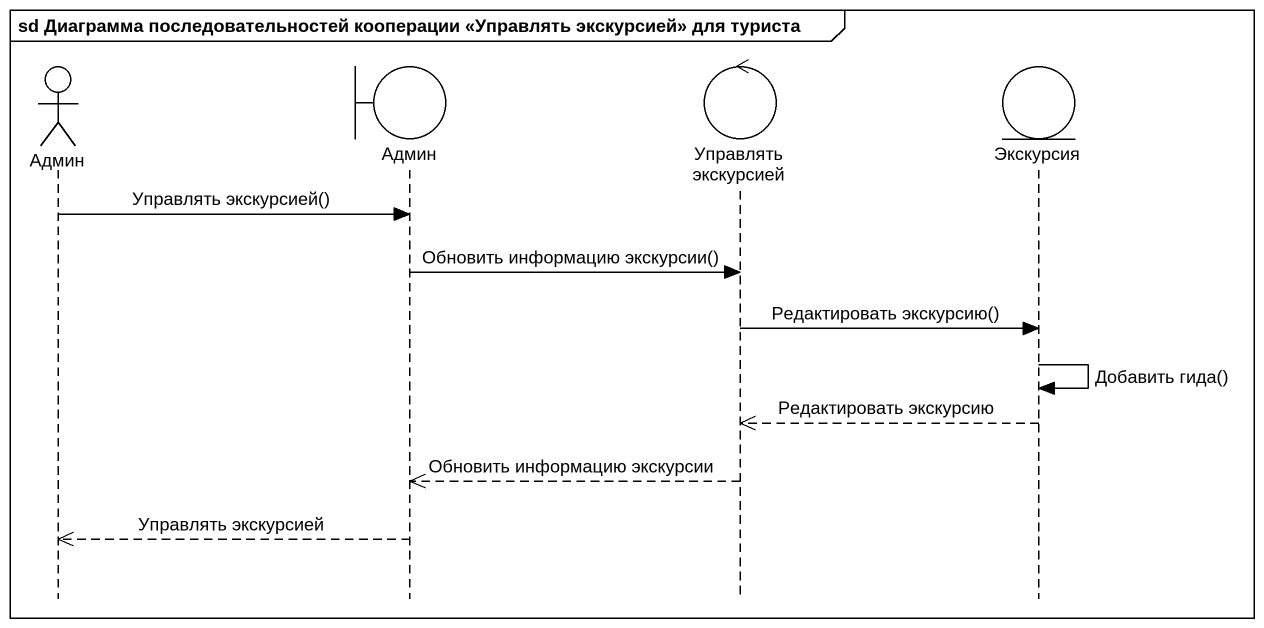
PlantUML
@startuml
mainframe sd Диаграмма последовательностей кооперации <<Управлять экскурсией>> для туриста
hide footbox
actor Админ
boundary "Админ" as Админ_2
control "Управлять экскурсией" as Управлять_экскурсией
entity Экскурсия

Админ -> Админ_2 : Управлять экскурсией()
Админ_2 -> Управлять_экскурсией : Обновить информацию экскурсии()
Управлять_экскурсией -> Экскурсия : Редактировать экскурсию()
Экскурсия -> Экскурсия : Добавить гида()
Экскурсия -->> Управлять_экскурсией : Редактировать экскурсию
Управлять_экскурсией -->> Админ_2 : Обновить информацию экскурсии
Админ_2 -->> Админ : Управлять экскурсией
@enduml
